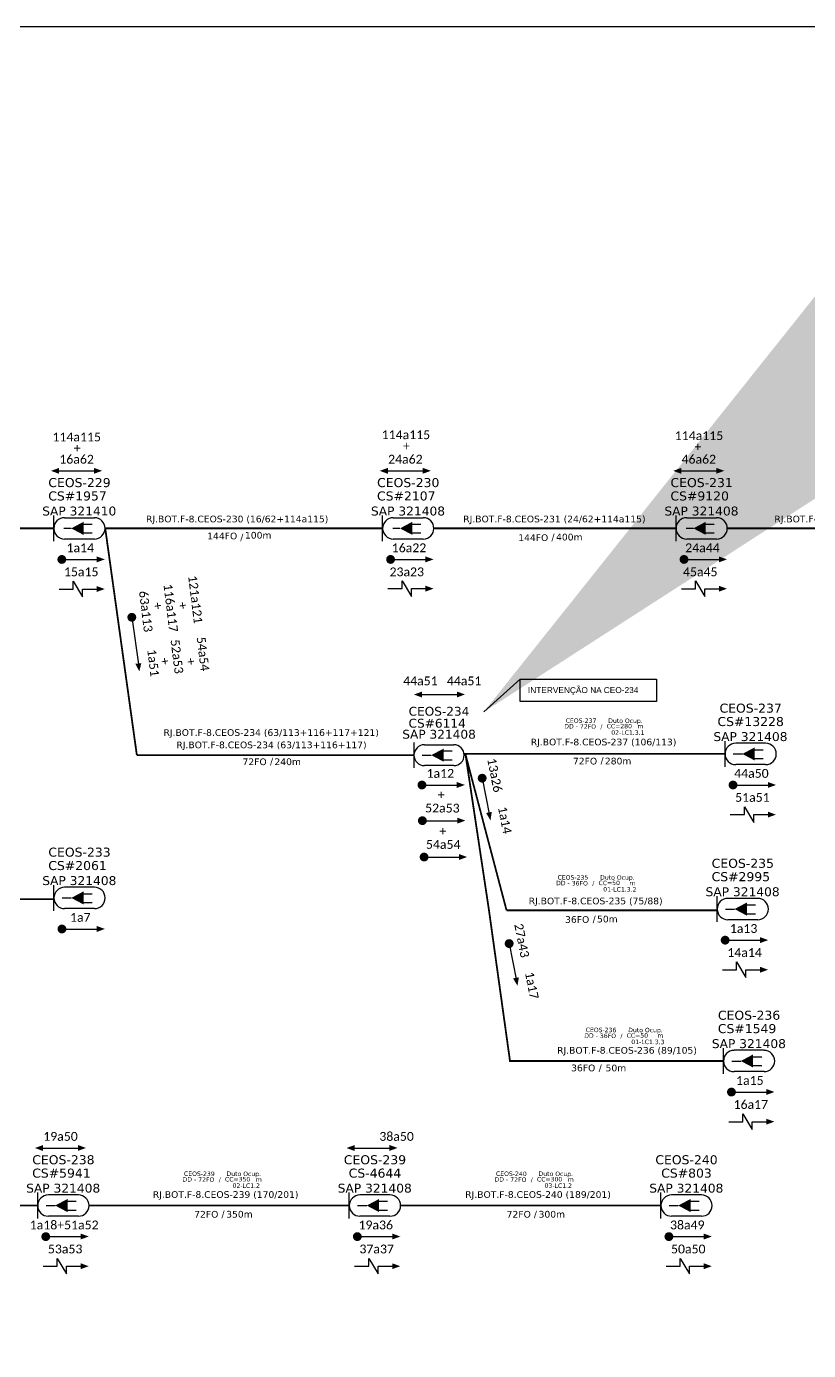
# Model space of a CAD drawing. Extents: x -4 to 2740, y 1 to 595.
# Drawn here: x 459.3 to 634.7, y 298.3 to 595.3 of the extents above; entities that cross this region are included whole.
import ezdxf
from ezdxf.enums import TextEntityAlignment as Align

# ---------------------------------------------------------------- set-up
doc = ezdxf.new("R2010")
doc.units = 0
doc.layers.add('10.4-Postes', color=1, linetype='Continuous', lineweight=0)
doc.layers.add('40.1-ETIQUETAS', color=1, linetype='Continuous', lineweight=20)
for name, color, linetype in [('20.4-CEOS', 1, 'Continuous'), ('20.5-CABO AÉREO', 1, 'Continuous'), ('20.5-CEO', 1, 'Continuous'), ('label_cabos', 7, 'Continuous'), ('SETA', 7, 'Continuous')]:
    doc.layers.add(name, color=color, linetype=linetype)
doc.styles.add('ARIAL', font='arial.ttf')
doc.styles.add('MtXpl_Calibri', font='calibri.ttf')
doc.styles.add('ROMANS', font='romans.shx')
doc.styles.add('siredit', font='verdana.ttf')
doc.dimstyles.new('CL', dxfattribs={"dimtxt": 1, "dimasz": 2, "dimexe": 0.18, "dimexo": 0.0625, "dimgap": 0.09, "dimtad": 0, "dimdec": 0, "dimrnd": 1, "dimzin": 0, "dimdsep": 46, "dimtxsty": 'siredit', "dimblk": 'NONE', "dimcen": 0, "dimse1": 1, "dimse2": 1, "dimsd1": 1, "dimsd2": 1, "dimclrt": 7, "dimadec": 0, "dimazin": 0, "dimtfac": 1, "dimtdec": 0, "dimtofl": 0, "dimtmove": 0, "dimatfit": 3, "dimfxl": 0, "dimtolj": 1, "dimtzin": 0, "dimarcsym": 0})

# ---------------------------------------------------------------- blocks, each defined once
blk = doc.blocks.new('Inst CB DT OCUP CFOA-SM-DD-S-72')
at = {"layer": 'label_cabos', "color": 0, "style": 'siredit'}
for tag, flags, p in [('ID_ATIVIDADE', 3, (1.31, 2.67)), ('FATOR', 1, (11.56, 2.55))]:
    blk.add_attdef(tag, text='', height=1, rotation=359.69, dxfattribs=dict(at, flags=flags)).set_placement(p, align=Align.MIDDLE_CENTER)
for tag, p in [('TIPO_CABO', (1.11, 0)), ('DESTINO_CABO', (3.13, 1.26)), ('CABO', (4.69, -0.05)), ('/', (7.71, -0.05)), ('LANCE', (10.41, 0.02)), ('TIPO_CABO', (13.11, 1.24)), ('UND', (16.46, 0)), ('FID', (13.65, -1.41))]:
    blk.add_attdef(tag, text='', height=1, rotation=359.69, dxfattribs=at).set_placement(p, align=Align.MIDDLE_CENTER)
blk.add_attdef('QTDE', (11.93, -0.45), '', height=1, rotation=359.69, dxfattribs=at)
blk = doc.blocks.new('Inst CB DT OCUP CFOA-SM-DD-S-36')
at = {"layer": 'label_cabos', "color": 0, "style": 'siredit'}
for tag, flags, p in [('ID_ATIVIDADE', 3, (1.31, 2.67)), ('FATOR', 1, (11.56, 2.55))]:
    blk.add_attdef(tag, text='', height=1, rotation=359.69, dxfattribs=dict(at, flags=flags)).set_placement(p, align=Align.MIDDLE_CENTER)
for tag, p in [('TIPO_CABO', (1.11, 0)), ('DESTINO_CABO', (3.13, 1.26)), ('CABO', (4.69, -0.05)), ('/', (7.71, -0.05)), ('LANCE', (10.41, 0.02)), ('TIPO_CABO', (13.11, 1.24)), ('UND', (16.46, 0)), ('FID', (13.65, -1.41))]:
    blk.add_attdef(tag, text='', height=1, rotation=359.69, dxfattribs=at).set_placement(p, align=Align.MIDDLE_CENTER)
blk.add_attdef('QTDE', (11.93, -0.45), '', height=1, rotation=359.69, dxfattribs=at)
blk = doc.blocks.new('_None')
blk = doc.blocks.new('*U125')
at = {"color": 3}
blk.add_lwpolyline([(0.0000405, 0.000041), (0.0001936, 0.000041), (0.0001936, 0.0000158), (0.0000405, 0.0000158)], close=True, dxfattribs=at)
at = {"color": 3, "style": 'ARIAL'}
blk.add_attdef('SERVIÇO_EM_EMENDA_EXIST', text='', height=0.00000666, dxfattribs=at).set_placement((0.0001321, 0.0000254), align=Align.RIGHT)
blk.add_attdef('FID', (0.0001344, 0.0000254), '', height=0.00000666, dxfattribs=at)
at = {"layer": '10.4-Postes', "lineweight": 0, "style": 'ROMANS'}
for tag, p, flags in [('ID_ATIVIDADE', (-0.0000068, -0.0000086), 3), ('QTDE', (-0.000006, -0.000014), 3), ('FATOR', (-0.0000019, -0.0000113), 1)]:
    blk.add_attdef(tag, p, '', height=0.00000209, dxfattribs=dict(at, flags=flags))
at = {"color": 3}
blk.add_leader([(-0.0000002, 0.0000042), (0.0000405, 0.000041)], dimstyle='CL', override={"dimgap": 0.09, "dimtad": 0}, dxfattribs=at)

msp = doc.modelspace()

# ---------------------------------------------------------------- linework, layer by layer
at = {"color": 7}
msp.add_lwpolyline([(-3.83, 595.26), (837.17, 595.26), (837.17, 1.26), (-3.83, 1.26)], close=True, dxfattribs=at)
at = {"color": 0, "const_width": 0.99}
for points in [[(466.74, 475.71, 1), (467.73, 475.71, 1)], [(482.87, 463.22, 1), (482.99, 462.24, 1)], [(547.49, 425.11, 1), (548.48, 425.11, 1)], [(617.25, 425.11, 1), (618.24, 425.11, 1)], [(547.59, 417.11, 1), (548.58, 417.11, 1)], [(547.98, 408.95, 1), (548.97, 408.95, 1)], [(466.76, 392.81, 1), (467.75, 392.81, 1)], [(567.45, 390.03, 1), (567.64, 389.05, 1)], [(615.49, 390.31, 1), (616.48, 390.31, 1)], [(616.9, 356.23, 1), (617.89, 356.23, 1)], [(463.14, 323.81, 1), (464.13, 323.81, 1)], [(533, 323.81, 1), (533.99, 323.81, 1)], [(602.87, 323.81, 1), (603.86, 323.81, 1)]]:
    msp.add_lwpolyline(points, format="xyb", close=True, dxfattribs=at)
at = {"color": 7, "const_width": 0.99}
for points in [[(540.46, 475.71, 1), (541.45, 475.71, 1)], [(606.26, 475.71, 1), (607.25, 475.71, 1)], [(561.4, 427.12, 1), (561.59, 426.15, 1)]]:
    msp.add_lwpolyline(points, format="xyb", close=True, dxfattribs=at)
at = {"color": 0}
for points in [[(469.79, 469.07), (469.79, 470.82), (471.89, 467.32), (471.89, 469.07)], [(620.3, 418.47), (620.3, 420.22), (622.39, 416.72), (622.39, 418.47)], [(618.54, 383.67), (618.54, 385.42), (620.63, 381.92), (620.64, 383.67)], [(619.95, 349.59), (619.95, 351.34), (622.04, 347.84), (622.04, 349.59)], [(466.19, 317.17), (466.19, 318.92), (468.28, 315.43), (468.29, 317.17)], [(536.05, 317.17), (536.05, 318.92), (538.15, 315.43), (538.15, 317.17)], [(605.92, 317.17), (605.92, 318.92), (608.01, 315.43), (608.01, 317.17)]]:
    msp.add_lwpolyline(points, dxfattribs=at)
at = {"color": 7}
for points in [[(543.53, 469.16), (543.53, 470.91), (545.62, 467.41), (545.62, 469.16)], [(609.33, 469.14), (609.33, 470.89), (611.42, 467.39), (611.42, 469.14)]]:
    msp.add_lwpolyline(points, dxfattribs=at)
at = {"layer": '20.4-CEOS', "color": 5}
for p, q in [((467.83, 485.07), (474.55, 485.07)), ((474.55, 480.29), (467.83, 480.29))]:
    msp.add_line(p, q, dxfattribs=at)
at = {"layer": '20.4-CEOS', "color": 7}
for p, q in [((541.55, 485.07), (548.27, 485.07)), ((607.35, 485.07), (614.06, 485.07)), ((548.27, 480.29), (541.55, 480.29)), ((614.06, 480.29), (607.35, 480.29))]:
    msp.add_line(p, q, dxfattribs=at)
at = {"layer": '20.4-CEOS', "color": 8}
for p, q in [((625.05, 434.47), (618.34, 434.47)), ((625.05, 429.69), (618.34, 429.69)), ((474.56, 402.17), (467.85, 402.17)), ((623.29, 399.67), (616.58, 399.67)), ((474.56, 397.39), (467.85, 397.39)), ((623.29, 394.89), (616.58, 394.89)), ((624.7, 365.6), (617.99, 365.6)), ((624.7, 360.81), (617.99, 360.81)), ((470.94, 333.18), (464.23, 333.18)), ((540.81, 333.18), (534.09, 333.18)), ((610.67, 333.18), (603.96, 333.18)), ((470.94, 328.39), (464.23, 328.39)), ((540.81, 328.39), (534.09, 328.39)), ((610.67, 328.39), (603.96, 328.39))]:
    msp.add_line(p, q, dxfattribs=at)
at = {"layer": '20.4-CEOS', "color": 5}
for points in [[(465.44, 479.79), (465.44, 485.56)], [(469.34, 482.68), (467.72, 482.68)], [(471.98, 483.63), (474.02, 483.63)], [(471.98, 481.64), (474.02, 481.64)], [(548.04, 431.81), (550.08, 431.81)], [(552.73, 432.76), (554.77, 432.76)], [(552.73, 430.77), (554.77, 430.77)]]:
    msp.add_lwpolyline(points, dxfattribs=at)
for points in [[(469.34, 482.68, 0, 2.95, 0), (472.11, 482.68, 2.95, 2.95, 0)], [(550.08, 431.81, 0, 2.95, 0), (552.85, 431.81, 2.95, 2.95, 0)]]:
    msp.add_lwpolyline(points, format="xyseb", dxfattribs=at)
at = {"layer": '20.4-CEOS', "color": 7}
for points in [[(539.16, 479.79), (539.16, 485.56)], [(604.96, 479.79), (604.96, 485.56)], [(543.06, 482.68), (541.44, 482.68)], [(545.7, 483.63), (547.74, 483.63)], [(545.7, 481.64), (547.74, 481.64)], [(608.85, 482.68), (607.24, 482.68)], [(611.5, 483.63), (613.54, 483.63)], [(611.5, 481.64), (613.54, 481.64)]]:
    msp.add_lwpolyline(points, dxfattribs=at)
for points in [[(543.06, 482.68, 0, 2.95, 0), (545.83, 482.68, 2.95, 2.95, 0)], [(608.85, 482.68, 0, 2.95, 0), (611.63, 482.68, 2.95, 2.95, 0)]]:
    msp.add_lwpolyline(points, format="xyseb", dxfattribs=at)
at = {"layer": '20.4-CEOS', "color": 8}
for points in [[(615.95, 429.2), (615.95, 434.97)], [(617.8, 432.08), (619.84, 432.08)], [(622.49, 433.03), (624.53, 433.03)], [(622.49, 431.04), (624.53, 431.04)], [(465.45, 396.9), (465.45, 402.67)], [(467.31, 399.78), (469.35, 399.78)], [(472, 400.73), (474.04, 400.73)], [(472, 398.74), (474.04, 398.74)], [(614.19, 394.39), (614.19, 400.17)], [(620.73, 398.23), (622.77, 398.23)], [(616.05, 397.28), (618.08, 397.28)], [(620.73, 396.24), (622.77, 396.24)], [(615.59, 360.32), (615.59, 366.09)], [(617.45, 363.2), (619.49, 363.2)], [(622.14, 364.15), (624.18, 364.15)], [(622.14, 362.16), (624.18, 362.16)], [(461.84, 327.9), (461.84, 333.67)], [(531.7, 327.9), (531.7, 333.67)], [(601.56, 327.9), (601.56, 333.67)], [(463.7, 330.78), (465.73, 330.78)], [(468.38, 331.73), (470.42, 331.73)], [(468.38, 329.74), (470.42, 329.74)], [(533.56, 330.78), (535.6, 330.78)], [(538.24, 331.73), (540.28, 331.73)], [(538.24, 329.74), (540.28, 329.74)], [(603.42, 330.78), (605.46, 330.78)], [(608.11, 331.73), (610.15, 331.73)], [(608.11, 329.74), (610.15, 329.74)]]:
    msp.add_lwpolyline(points, dxfattribs=at)
for points in [[(619.84, 432.08, 0, 2.95, 0), (622.61, 432.08, 2.95, 2.95, 0)], [(469.35, 399.78, 0, 2.95, 0), (472.12, 399.78, 2.95, 2.95, 0)], [(618.08, 397.28, 0, 2.95, 0), (620.86, 397.28, 2.95, 2.95, 0)], [(619.49, 363.2, 0, 2.95, 0), (622.26, 363.2, 2.95, 2.95, 0)], [(465.73, 330.78, 0, 2.95, 0), (468.51, 330.78, 2.95, 2.95, 0)], [(535.6, 330.78, 0, 2.95, 0), (538.37, 330.78, 2.95, 2.95, 0)], [(605.46, 330.78, 0, 2.95, 0), (608.23, 330.78, 2.95, 2.95, 0)]]:
    msp.add_lwpolyline(points, format="xyseb", dxfattribs=at)
at = {"layer": '20.4-CEOS', "color": 5}
for centre, start, end in [((467.83, 482.68), 90, 270), ((474.55, 482.68), 270, 90)]:
    msp.add_arc(centre, 2.39, start, end, dxfattribs=at)
at = {"layer": '20.4-CEOS', "color": 7}
for centre, start, end in [((541.55, 482.68), 90, 270), ((548.27, 482.68), 270, 90), ((607.35, 482.68), 90, 270), ((614.06, 482.68), 270, 90)]:
    msp.add_arc(centre, 2.39, start, end, dxfattribs=at)
at = {"layer": '20.4-CEOS', "color": 8}
for centre, start, end in [((618.34, 432.08), 90, 270), ((625.05, 432.08), 270, 90), ((467.85, 399.78), 90, 270), ((474.56, 399.78), 270, 90), ((616.58, 397.28), 90, 270), ((623.29, 397.28), 270, 90), ((617.99, 363.2), 90, 270), ((624.7, 363.2), 270, 90), ((464.23, 330.78), 90, 270), ((470.94, 330.78), 270, 90), ((534.09, 330.78), 90, 270), ((540.81, 330.78), 270, 90), ((603.96, 330.78), 90, 270), ((610.67, 330.78), 270, 90)]:
    msp.add_arc(centre, 2.39, start, end, dxfattribs=at)
at = {"layer": '20.5-CABO AÉREO', "color": 7, "ltscale": 50, "const_width": 0.4}
for points in [[(476.94, 482.68), (539.16, 482.68)], [(550.66, 482.68), (604.96, 482.68)], [(616.46, 482.68), (674.72, 482.68)], [(557.74, 432.08), (557.72, 432.08), (566.96, 397)], [(557.69, 432.08), (615.95, 432.08)], [(557.74, 432.08), (563.02, 397), (567.73, 363.2), (615.59, 363.2)], [(418.31, 399.5), (465.45, 399.5)], [(566.96, 397), (614.2, 397)], [(423.69, 330.78), (461.84, 330.78)], [(473.34, 330.78), (531.7, 330.78)], [(543.2, 330.78), (601.56, 330.78)]]:
    msp.add_lwpolyline(points, dxfattribs=at)
at = {"layer": '20.5-CABO AÉREO', "color": 5, "ltscale": 50, "const_width": 0.4}
for points in [[(477, 482.68), (476.97, 482.68), (484.06, 431.8)], [(484.06, 431.8), (546.2, 431.8)]]:
    msp.add_lwpolyline(points, dxfattribs=at)
at = {"layer": '20.5-CEO', "color": 5}
for p, q in [((548.54, 434.14), (555.12, 434.14)), ((555.12, 429.46), (548.54, 429.46))]:
    msp.add_line(p, q, dxfattribs=at)
msp.add_lwpolyline([(546.2, 434.63), (546.2, 428.98)], dxfattribs=at)
for centre, start, end in [((548.54, 431.8), 90, 270), ((555.12, 431.8), 270, 90)]:
    msp.add_arc(centre, 2.34, start, end, dxfattribs=at)
at = {"layer": '40.1-ETIQUETAS', "color": 5, "const_width": 0.4}
msp.add_lwpolyline([(407.18, 482.68), (465.44, 482.68)], dxfattribs=at)
at = {"layer": 'SETA', "color": 0}
for points in [[(466.62, 495.58), (475.13, 495.58)], [(467.24, 475.71), (475.75, 475.71)], [(466.63, 469.07), (469.79, 469.07)], [(471.89, 469.07), (475.05, 469.07)], [(482.93, 462.73), (484.47, 451.69)], [(548, 445.4), (556.51, 445.4)], [(561.49, 426.63), (563.13, 418.28)], [(617.74, 425.11), (626.25, 425.11)], [(617.14, 418.47), (620.3, 418.47)], [(622.39, 418.47), (625.55, 418.47)], [(467.25, 392.81), (475.76, 392.81)], [(567.55, 389.54), (569.19, 381.19)], [(615.99, 390.31), (624.5, 390.31)], [(615.38, 383.67), (618.54, 383.67)], [(620.64, 383.67), (623.8, 383.67)], [(617.39, 356.23), (625.9, 356.23)], [(616.79, 349.59), (619.95, 349.59)], [(622.04, 349.59), (625.2, 349.59)], [(463.02, 343.68), (471.53, 343.68)], [(532.88, 343.68), (541.39, 343.68)], [(463.64, 323.81), (472.15, 323.81)], [(533.5, 323.81), (542.01, 323.81)], [(603.36, 323.81), (611.87, 323.81)], [(463.03, 317.17), (466.19, 317.17)], [(468.29, 317.17), (471.45, 317.17)], [(532.89, 317.17), (536.05, 317.17)], [(538.15, 317.17), (541.31, 317.17)], [(602.76, 317.17), (605.92, 317.17)], [(608.01, 317.17), (611.17, 317.17)]]:
    msp.add_lwpolyline(points, dxfattribs=at)
at = {"layer": 'SETA', "color": 7}
for points in [[(540.34, 495.58), (548.85, 495.58)], [(606.14, 495.58), (614.65, 495.58)], [(540.96, 475.71), (549.47, 475.71)], [(606.76, 475.71), (615.27, 475.71)], [(540.37, 469.16), (543.53, 469.16)], [(545.62, 469.16), (548.78, 469.16)], [(606.17, 469.14), (609.33, 469.14)], [(611.42, 469.14), (614.58, 469.14)], [(547.98, 425.11), (556.49, 425.11)], [(548.09, 417.11), (556.6, 417.11)], [(548.47, 408.95), (556.99, 408.95)]]:
    msp.add_lwpolyline(points, dxfattribs=at)
at = {"layer": 'SETA', "color": 0}
for points in [[(466.62, 496.24), (464.81, 495.58), (466.62, 494.92)], [(474.45, 496.25), (476.26, 495.59), (474.45, 494.93)], [(475.06, 476.38), (476.88, 475.72), (475.06, 475.06)], [(475.05, 469.73), (476.86, 469.07), (475.05, 468.41)], [(485.05, 452.45), (484.62, 450.57), (483.74, 452.29)], [(548, 444.74), (546.19, 445.4), (548, 446.06)], [(555.83, 446.08), (557.64, 445.42), (555.83, 444.76)], [(625.57, 425.78), (627.39, 425.12), (625.57, 424.46)], [(563.66, 419.08), (563.36, 417.17), (562.37, 418.83)], [(625.55, 419.13), (627.37, 418.47), (625.55, 417.81)], [(475.08, 393.48), (476.89, 392.82), (475.08, 392.16)], [(623.81, 390.98), (625.63, 390.32), (623.81, 389.66)], [(623.8, 384.33), (625.61, 383.67), (623.8, 383.01)], [(569.72, 381.99), (569.42, 380.08), (568.42, 381.73)], [(625.22, 356.91), (627.03, 356.25), (625.22, 355.59)], [(625.2, 350.25), (627.02, 349.59), (625.2, 348.93)], [(463.02, 344.34), (461.21, 343.68), (463.02, 343.02)], [(470.85, 344.36), (472.66, 343.7), (470.85, 343.04)], [(532.88, 344.34), (531.07, 343.68), (532.88, 343.02)], [(540.71, 344.36), (542.52, 343.7), (540.71, 343.04)], [(471.46, 324.49), (473.28, 323.83), (471.46, 323.17)], [(541.33, 324.49), (543.14, 323.83), (541.33, 323.17)], [(611.19, 324.49), (613, 323.83), (611.19, 323.17)], [(471.45, 317.83), (473.26, 317.17), (471.45, 316.51)], [(541.31, 317.83), (543.12, 317.17), (541.31, 316.51)], [(611.17, 317.83), (612.99, 317.17), (611.17, 316.51)]]:
    msp.add_solid(points, dxfattribs=at)
at = {"layer": 'SETA', "color": 7}
for points in [[(540.34, 496.24), (538.53, 495.58), (540.34, 494.92)], [(548.17, 496.25), (549.98, 495.59), (548.17, 494.93)], [(606.14, 496.24), (604.33, 495.58), (606.14, 494.92)], [(613.97, 496.25), (615.78, 495.59), (613.97, 494.93)], [(548.78, 476.38), (550.6, 475.72), (548.78, 475.06)], [(614.58, 476.38), (616.4, 475.72), (614.58, 475.06)], [(548.78, 469.82), (550.6, 469.16), (548.78, 468.5)], [(614.58, 469.8), (616.4, 469.14), (614.58, 468.48)], [(555.81, 425.78), (557.63, 425.12), (555.81, 424.46)], [(555.92, 417.78), (557.73, 417.12), (555.92, 416.46)], [(556.3, 409.62), (558.12, 408.96), (556.3, 408.3)]]:
    msp.add_solid(points, dxfattribs=at)

# ---------------------------------------------------------------- block references
at = {"color": 0, "lineweight": 0, "xscale": 199999.9999999376, "yscale": 199999.9999999376, "zscale": 199999.9999999376}
msp.add_blockref('*U125', (561.88, 440.65), dxfattribs=at).add_auto_attribs({'SERVIÇO_EM_EMENDA_EXIST': 'INTERVENÇÃO NA', 'FID': 'CEO-234'})
at = {"color": 6, "lineweight": 0}
ref = msp.add_blockref('Inst CB DT OCUP CFOA-SM-DD-S-72', (580.53, 438.29), dxfattribs=at)
ref.add_attrib('DESTINO_CABO', 'CEOS-237', dxfattribs={"layer": 'label_cabos', "color": 0, "height": 1, "rotation": 359.69, "style": 'siredit'}).set_placement((583.66, 439.55), align=Align.MIDDLE_CENTER)
ref.add_attrib('TIPO_CABO', 'Duto Ocup.', dxfattribs={"layer": 'label_cabos', "color": 0, "height": 1, "rotation": 359.69, "style": 'siredit'}).set_placement((593.63, 439.53), align=Align.MIDDLE_CENTER)
ref.add_attrib('/', '/', dxfattribs={"layer": 'label_cabos', "color": 0, "height": 1, "rotation": 359.69, "style": 'siredit'}).set_placement((588.24, 438.24), align=Align.MIDDLE_CENTER)
ref.add_attrib('FID', '02-LC1.3.1', dxfattribs={"layer": 'label_cabos', "color": 0, "height": 1, "rotation": 359.69, "style": 'siredit'}).set_placement((594.17, 436.87), align=Align.MIDDLE_CENTER)
ref.add_attrib('LANCE', 'CC=', dxfattribs={"layer": 'label_cabos', "color": 0, "height": 1, "rotation": 359.69, "style": 'siredit'}).set_placement((590.94, 438.31), align=Align.MIDDLE_CENTER)
ref.add_attrib('UND', 'm', dxfattribs={"layer": 'label_cabos', "color": 0, "height": 1, "rotation": 359.69, "style": 'siredit'}).set_placement((596.99, 438.29), align=Align.MIDDLE_CENTER)
ref.add_attrib('CABO', '72FO', dxfattribs={"layer": 'label_cabos', "color": 0, "height": 1, "rotation": 359.69, "style": 'siredit'}).set_placement((585.21, 438.24), align=Align.MIDDLE_CENTER)
ref.add_attrib('TIPO_CABO', 'DD - ', dxfattribs={"layer": 'label_cabos', "color": 0, "height": 1, "rotation": 359.69, "style": 'siredit'}).set_placement((581.64, 438.28), align=Align.MIDDLE_CENTER)
ref.add_attrib('QTDE', '280', (592.46, 437.83), dxfattribs={"layer": 'label_cabos', "color": 0, "height": 1, "rotation": 359.69, "style": 'siredit'})
ref = msp.add_blockref('Inst CB DT OCUP CFOA-SM-DD-S-36', (578.71, 403.12), dxfattribs=at)
ref.add_attrib('DESTINO_CABO', 'CEOS-235', dxfattribs={"layer": 'label_cabos', "color": 0, "height": 1, "rotation": 359.69, "style": 'siredit'}).set_placement((581.84, 404.39), align=Align.MIDDLE_CENTER)
ref.add_attrib('TIPO_CABO', 'Duto Ocup.', dxfattribs={"layer": 'label_cabos', "color": 0, "height": 1, "rotation": 359.69, "style": 'siredit'}).set_placement((591.82, 404.37), align=Align.MIDDLE_CENTER)
ref.add_attrib('/', '/', dxfattribs={"layer": 'label_cabos', "color": 0, "height": 1, "rotation": 359.69, "style": 'siredit'}).set_placement((586.42, 403.07), align=Align.MIDDLE_CENTER)
ref.add_attrib('FID', '01-LC1.3.2', dxfattribs={"layer": 'label_cabos', "color": 0, "height": 1, "rotation": 359.69, "style": 'siredit'}).set_placement((592.36, 401.71), align=Align.MIDDLE_CENTER)
ref.add_attrib('LANCE', 'CC=', dxfattribs={"layer": 'label_cabos', "color": 0, "height": 1, "rotation": 359.69, "style": 'siredit'}).set_placement((589.12, 403.14), align=Align.MIDDLE_CENTER)
ref.add_attrib('UND', 'm', dxfattribs={"layer": 'label_cabos', "color": 0, "height": 1, "rotation": 359.69, "style": 'siredit'}).set_placement((595.17, 403.12), align=Align.MIDDLE_CENTER)
ref.add_attrib('CABO', '36FO', dxfattribs={"layer": 'label_cabos', "color": 0, "height": 1, "rotation": 359.69, "style": 'siredit'}).set_placement((583.39, 403.07), align=Align.MIDDLE_CENTER)
ref.add_attrib('TIPO_CABO', 'DD - ', dxfattribs={"layer": 'label_cabos', "color": 0, "height": 1, "rotation": 359.69, "style": 'siredit'}).set_placement((579.82, 403.12), align=Align.MIDDLE_CENTER)
ref.add_attrib('QTDE', '50', (590.64, 402.67), dxfattribs={"layer": 'label_cabos', "color": 0, "height": 1, "rotation": 359.69, "style": 'siredit'})
ref = msp.add_blockref('Inst CB DT OCUP CFOA-SM-DD-S-36', (585.01, 368.9), dxfattribs=at)
ref.add_attrib('DESTINO_CABO', 'CEOS-236', dxfattribs={"layer": 'label_cabos', "color": 0, "height": 1, "rotation": 359.69, "style": 'siredit'}).set_placement((588.14, 370.17), align=Align.MIDDLE_CENTER)
ref.add_attrib('TIPO_CABO', 'Duto Ocup.', dxfattribs={"layer": 'label_cabos', "color": 0, "height": 1, "rotation": 359.69, "style": 'siredit'}).set_placement((598.12, 370.15), align=Align.MIDDLE_CENTER)
ref.add_attrib('/', '/', dxfattribs={"layer": 'label_cabos', "color": 0, "height": 1, "rotation": 359.69, "style": 'siredit'}).set_placement((592.72, 368.85), align=Align.MIDDLE_CENTER)
ref.add_attrib('FID', '01-LC1.3.3', dxfattribs={"layer": 'label_cabos', "color": 0, "height": 1, "rotation": 359.69, "style": 'siredit'}).set_placement((598.66, 367.49), align=Align.MIDDLE_CENTER)
ref.add_attrib('LANCE', 'CC=', dxfattribs={"layer": 'label_cabos', "color": 0, "height": 1, "rotation": 359.69, "style": 'siredit'}).set_placement((595.42, 368.92), align=Align.MIDDLE_CENTER)
ref.add_attrib('UND', 'm', dxfattribs={"layer": 'label_cabos', "color": 0, "height": 1, "rotation": 359.69, "style": 'siredit'}).set_placement((601.47, 368.9), align=Align.MIDDLE_CENTER)
ref.add_attrib('CABO', '36FO', dxfattribs={"layer": 'label_cabos', "color": 0, "height": 1, "rotation": 359.69, "style": 'siredit'}).set_placement((589.69, 368.85), align=Align.MIDDLE_CENTER)
ref.add_attrib('TIPO_CABO', 'DD - ', dxfattribs={"layer": 'label_cabos', "color": 0, "height": 1, "rotation": 359.69, "style": 'siredit'}).set_placement((586.12, 368.9), align=Align.MIDDLE_CENTER)
ref.add_attrib('QTDE', '50', (596.94, 368.45), dxfattribs={"layer": 'label_cabos', "color": 0, "height": 1, "rotation": 359.69, "style": 'siredit'})
ref = msp.add_blockref('Inst CB DT OCUP CFOA-SM-DD-S-72', (494.94, 336.65), dxfattribs=at)
ref.add_attrib('DESTINO_CABO', 'CEOS-239', dxfattribs={"layer": 'label_cabos', "color": 0, "height": 1, "rotation": 359.69, "style": 'siredit'}).set_placement((498.07, 337.91), align=Align.MIDDLE_CENTER)
ref.add_attrib('TIPO_CABO', 'Duto Ocup.', dxfattribs={"layer": 'label_cabos', "color": 0, "height": 1, "rotation": 359.69, "style": 'siredit'}).set_placement((508.04, 337.9), align=Align.MIDDLE_CENTER)
ref.add_attrib('/', '/', dxfattribs={"layer": 'label_cabos', "color": 0, "height": 1, "rotation": 359.69, "style": 'siredit'}).set_placement((502.65, 336.6), align=Align.MIDDLE_CENTER)
ref.add_attrib('FID', '02-LC1.2', dxfattribs={"layer": 'label_cabos', "color": 0, "height": 1, "rotation": 359.69, "style": 'siredit'}).set_placement((508.58, 335.24), align=Align.MIDDLE_CENTER)
ref.add_attrib('LANCE', 'CC=', dxfattribs={"layer": 'label_cabos', "color": 0, "height": 1, "rotation": 359.69, "style": 'siredit'}).set_placement((505.35, 336.67), align=Align.MIDDLE_CENTER)
ref.add_attrib('UND', 'm', dxfattribs={"layer": 'label_cabos', "color": 0, "height": 1, "rotation": 359.69, "style": 'siredit'}).set_placement((511.4, 336.65), align=Align.MIDDLE_CENTER)
ref.add_attrib('CABO', '72FO', dxfattribs={"layer": 'label_cabos', "color": 0, "height": 1, "rotation": 359.69, "style": 'siredit'}).set_placement((499.62, 336.6), align=Align.MIDDLE_CENTER)
ref.add_attrib('TIPO_CABO', 'DD - ', dxfattribs={"layer": 'label_cabos', "color": 0, "height": 1, "rotation": 359.69, "style": 'siredit'}).set_placement((496.05, 336.65), align=Align.MIDDLE_CENTER)
ref.add_attrib('QTDE', '350', (506.87, 336.2), dxfattribs={"layer": 'label_cabos', "color": 0, "height": 1, "rotation": 359.69, "style": 'siredit'})
ref = msp.add_blockref('Inst CB DT OCUP CFOA-SM-DD-S-72', (564.9, 336.65), dxfattribs=at)
ref.add_attrib('DESTINO_CABO', 'CEOS-240', dxfattribs={"layer": 'label_cabos', "color": 0, "height": 1, "rotation": 359.69, "style": 'siredit'}).set_placement((568.03, 337.91), align=Align.MIDDLE_CENTER)
ref.add_attrib('TIPO_CABO', 'Duto Ocup.', dxfattribs={"layer": 'label_cabos', "color": 0, "height": 1, "rotation": 359.69, "style": 'siredit'}).set_placement((578.01, 337.9), align=Align.MIDDLE_CENTER)
ref.add_attrib('/', '/', dxfattribs={"layer": 'label_cabos', "color": 0, "height": 1, "rotation": 359.69, "style": 'siredit'}).set_placement((572.62, 336.6), align=Align.MIDDLE_CENTER)
ref.add_attrib('FID', '03-LC1.2', dxfattribs={"layer": 'label_cabos', "color": 0, "height": 1, "rotation": 359.69, "style": 'siredit'}).set_placement((578.55, 335.24), align=Align.MIDDLE_CENTER)
ref.add_attrib('LANCE', 'CC=', dxfattribs={"layer": 'label_cabos', "color": 0, "height": 1, "rotation": 359.69, "style": 'siredit'}).set_placement((575.31, 336.67), align=Align.MIDDLE_CENTER)
ref.add_attrib('UND', 'm', dxfattribs={"layer": 'label_cabos', "color": 0, "height": 1, "rotation": 359.69, "style": 'siredit'}).set_placement((581.37, 336.65), align=Align.MIDDLE_CENTER)
ref.add_attrib('CABO', '72FO', dxfattribs={"layer": 'label_cabos', "color": 0, "height": 1, "rotation": 359.69, "style": 'siredit'}).set_placement((569.59, 336.6), align=Align.MIDDLE_CENTER)
ref.add_attrib('TIPO_CABO', 'DD - ', dxfattribs={"layer": 'label_cabos', "color": 0, "height": 1, "rotation": 359.69, "style": 'siredit'}).set_placement((566.01, 336.65), align=Align.MIDDLE_CENTER)
ref.add_attrib('QTDE', '300', (576.83, 336.2), dxfattribs={"layer": 'label_cabos', "color": 0, "height": 1, "rotation": 359.69, "style": 'siredit'})

# ---------------------------------------------------------------- texts
at = {"color": 7, "style": 'MtXpl_Calibri'}
for s, p in [('114a115', (465.14, 502.19)), ('114a115', (538.96, 502.69)), ('114a115', (604.68, 502.49)), ('+', (469.93, 499.68)), ('+', (543.72, 500.18)), ('+', (609.12, 499.98))]:
    msp.add_text(s, height=1.98, dxfattribs=at).set_placement(p)
for s, rotation, p in [('116a117', 277.0192, (490.02, 470.09)), ('+', 8.9619, (488.15, 464.22)), ('52a53', 277.0192, (491.61, 457.65)), ('+', 8.9619, (489.74, 451.77)), ('+', 359.6912, (551.52, 421.94)), ('52a53', 359.6912, (548.7, 418.97))]:
    msp.add_text(s, height=1.98, rotation=rotation, dxfattribs=at).set_placement(p)
at = {"color": 1, "style": 'MtXpl_Calibri'}
for s, rotation, p in [('121a121', 277.0192, (495.55, 471.98)), ('+', 8.9619, (493.75, 464.29)), ('54a54', 277.0192, (497.45, 458.24)), ('+', 8.9619, (495.57, 451.71)), ('+', 359.6912, (551.9, 413.78)), ('54a54', 359.6912, (548.88, 410.81))]:
    msp.add_text(s, height=1.98, rotation=rotation, dxfattribs=at).set_placement(p)
at = {"color": 0, "char_height": 1.98, "attachment_point": 5}
for s, insert, width in [('{\\fCalibri|b0|i0|c0|p34;\\C7;16a62}', (470.55, 498.18), 25.1052), ('{\\fCalibri|b0|i0|c0|p34;\\C7;1a14}', (471.37, 478.31), 25.1052), ('{\\fCalibri|b0|i0|c0|p34;\\C7;15a15}', (471.58, 472.91), 25.1052), ('{\\fCalibri|b0|i0|c0|p34;\\C7;44a51}', (547.64, 448.45), 25.1052), ('{\\fCalibri|b0|i0|c0|p34;\\C7;44a51}', (557.44, 448.45), 25.1052), ('{\\fCalibri|b0|i0|c0|p34;\\C7;44a50}', (621.87, 427.71), 25.1052), ('{\\fCalibri|b0|i0|c0|p34;\\C7;51a51}', (622.09, 422.32), 25.1052), ('{\\fCalibri|b0|i0|c0|p34;\\C7;1a7}', (471.38, 395.41), 25.1052), ('{\\fCalibri|b0|i0|c0|p34;\\C7;1a13}', (620.12, 392.91), 25.1052), ('{\\fCalibri|b0|i0|c0|p34;\\C7;14a14}', (620.33, 387.51), 25.1052), ('{\\fCalibri|b0|i0|c0|p34;\\C7;1a15}', (621.52, 358.83), 25.1052), ('{\\fCalibri|b0|i0|c0|p34;\\C7;16a17}', (621.74, 353.44), 25.1052), ('{\\fCalibri|b0|i0|c0|p34;\\C7;19a50}', (466.94, 346.28), 25.1052), ('{\\fCalibri|b0|i0|c0|p34;\\C7;38a50}', (542.3, 346.28), 36.0926), ('{\\fCalibri|b0|i0|c0|p34;\\C7;1a18+51a52}', (467.76, 326.41), 25.1052), ('{\\fCalibri|b0|i0|c0|p34;\\C7;19a36}', (537.63, 326.41), 25.1052), ('{\\fCalibri|b0|i0|c0|p34;\\C7;38a49}', (607.49, 326.41), 25.1052), ('{\\fCalibri|b0|i0|c0|p34;\\C7;53a53}', (467.98, 321.02), 25.1052), ('{\\fCalibri|b0|i0|c0|p34;\\C7;37a37}', (537.84, 321.02), 25.1052), ('{\\fCalibri|b0|i0|c0|p34;\\C7;50a50}', (607.71, 321.02), 25.1052)]:
    msp.add_mtext(s, dxfattribs=dict(at, insert=insert, width=width))
at = {"color": 7, "char_height": 1.98, "width": 25.1052, "attachment_point": 5}
for s, insert in [('{\\fCalibri|b0|i0|c0|p34;\\C7;24a62}', (544.27, 498.18)), ('{\\fCalibri|b0|i0|c0|p34;\\C7;46a62}', (610.07, 498.18)), ('{\\fCalibri|b0|i0|c0|p34;\\C7;16a22}', (545.09, 478.31)), ('{\\fCalibri|b0|i0|c0|p34;\\C7;24a44}', (610.89, 478.31)), ('{\\fCalibri|b0|i0|c0|p34;\\C7;23a23}', (544.59, 472.91)), ('{\\fCalibri|b0|i0|c0|p34;\\C7;45a45}', (610.39, 472.91)), ('{\\fCalibri|b0|i0|c0|p34;\\C7;1a12}', (552.11, 427.71))]:
    msp.add_mtext(s, dxfattribs=dict(at, insert=insert))
at = {"color": 0, "char_height": 1.98, "width": 25.1052, "attachment_point": 5}
for s, insert, rotation in [('{\\fCalibri|b0|i0|c0|p34;\\C7;63a113}', (486.07, 464.05), 277.0192), ('{\\fCalibri|b0|i0|c0|p34;\\C7;1a14}', (566.58, 417.23), 281.1141), ('{\\fCalibri|b0|i0|c0|p34;\\C7;27a43}', (570.38, 390.21), 281.1141), ('{\\fCalibri|b0|i0|c0|p34;\\C7;1a17}', (572.64, 380.14), 281.1141)]:
    msp.add_mtext(s, dxfattribs=dict(at, insert=insert, rotation=rotation))
at = {"color": 7, "insert": (487.73, 452.5), "char_height": 1.98, "width": 25.1052, "attachment_point": 5, "rotation": 277.0192}
msp.add_mtext('{\\fCalibri|b0|i0|c0|p34;\\C7;1a51}', dxfattribs=at)
at = {"color": 5, "insert": (564.32, 427.3), "char_height": 1.98, "width": 25.1052, "attachment_point": 5, "rotation": 281.1141}
msp.add_mtext('{\\fCalibri|b0|i0|c0|p34;\\C7;13a26}', dxfattribs=at)
at = {"layer": '20.4-CEOS', "color": 5, "style": 'siredit'}
for s, height, p in [('CEOS-229', 2.028, (471.19, 492.95)), ('CS#1957 ', 2.028, (471.19, 489.95)), ('SAP 321410', 2, (471.14, 486.57))]:
    msp.add_text(s, height=height, dxfattribs=at).set_placement(p, align=Align.MIDDLE_CENTER)
at = {"layer": '20.4-CEOS', "color": 7, "style": 'siredit'}
for s, height, p in [('CEOS-230', 2.028, (544.91, 492.95)), ('CEOS-231', 2.028, (610.71, 492.95)), ('CS#2107 ', 2.028, (544.91, 489.95)), ('CS#9120 ', 2.028, (610.71, 489.95)), ('SAP 321408', 2, (544.86, 486.57)), ('SAP 321408', 2, (610.66, 486.57)), ('CEOS-237', 2.028, (621.7, 442.35)), ('CS#13228', 2.028, (621.7, 439.35)), ('SAP 321408', 2, (621.65, 435.97)), ('CEOS-233', 2.028, (471.2, 410.05)), ('CS#2061 ', 2.028, (471.2, 407.05)), ('CEOS-235', 2.028, (619.94, 407.55)), ('SAP 321408', 2, (471.16, 403.67)), ('CS#2995 ', 2.028, (619.94, 404.55)), ('SAP 321408', 2, (619.89, 401.17)), ('CEOS-236', 2.028, (621.34, 373.47)), ('CS#1549 ', 2.028, (621.34, 370.47)), ('SAP 321408', 2, (621.3, 367.1)), ('CEOS-238', 2.028, (467.59, 341.05)), ('CEOS-239', 2.028, (537.45, 341.05)), ('CEOS-240', 2.028, (607.31, 341.05)), ('CS#5941 ', 2.028, (467.59, 338.05)), ('CS-4644', 2.028, (537.45, 338.05)), ('CS#803', 2.028, (607.31, 338.05)), ('SAP 321408', 2, (467.54, 334.68)), ('SAP 321408', 2, (537.4, 334.68)), ('SAP 321408', 2, (607.27, 334.68))]:
    msp.add_text(s, height=height, dxfattribs=at).set_placement(p, align=Align.MIDDLE_CENTER)
at = {"layer": '20.4-CEOS', "color": 5, "style": 'siredit'}
msp.add_text('CEOS-234', height=1.977, dxfattribs=at).set_placement((551.81, 442.64), align=Align.TOP_CENTER)
at = {"layer": '20.5-CEO', "color": 5, "style": 'siredit'}
for s, p in [('CS#6114 ', (551.83, 439.96)), ('SAP 321408', (551.83, 437.49))]:
    msp.add_text(s, height=1.985, dxfattribs=at).set_placement(p, align=Align.TOP_CENTER)
at = {"layer": '40.1-ETIQUETAS', "color": 7, "style": 'siredit'}
for s, p in [('RJ.BOT.F-8.CEOS-230 (16/62+114a115)', (506.55, 484.78)), ('RJ.BOT.F-8.CEOS-231 (24/62+114a115)', (577.69, 484.78)), ('RJ.BOT.F-8.CEOS-232 (46/62+114a115)', (647.45, 484.78))]:
    msp.add_text(s, height=1.5, dxfattribs=at).set_placement(p, align=Align.MIDDLE_CENTER)
for s, p in [('144FO', (506.56, 480.97)), ('/', (507.94, 480.72)), ('144FO', (576.31, 480.59)), ('/', (577.72, 480.72))]:
    msp.add_text(s, height=1.5, dxfattribs=at).set_placement(p, align=Align.MIDDLE_RIGHT)
for s, p in [('100m', (508.3, 481.14)), ('400m', (578.06, 480.72))]:
    msp.add_text(s, height=1.5, dxfattribs=at).set_placement(p, align=Align.MIDDLE_LEFT)
at = {"layer": '40.1-ETIQUETAS', "color": 1, "style": 'siredit'}
msp.add_text('RJ.BOT.F-8.CEOS-234 (63/113+116+117+121)', height=1.5, dxfattribs=at).set_placement((514.18, 436.88), align=Align.MIDDLE_CENTER)
at = {"layer": '40.1-ETIQUETAS', "color": 5, "style": 'siredit'}
msp.add_text('RJ.BOT.F-8.CEOS-234 (63/113+116+117)', height=1.5, dxfattribs=at).set_placement((514.25, 434.11), align=Align.MIDDLE_CENTER)
at = {"layer": '40.1-ETIQUETAS', "color": 0, "style": 'siredit'}
for s, p in [('RJ.BOT.F-8.CEOS-237 (106/113)', (588.71, 434.75)), ('RJ.BOT.F-8.CEOS-235 (75/88)', (586.94, 399.1)), ('RJ.BOT.F-8.CEOS-236 (89/105)', (593.97, 365.59)), ('RJ.BOT.F-8.CEOS-239 (170/201)', (503.97, 333.25)), ('RJ.BOT.F-8.CEOS-240 (189/201)', (574.02, 333.25))]:
    msp.add_text(s, height=1.5, dxfattribs=at).set_placement(p, align=Align.MIDDLE_CENTER)
for s, p in [('72FO', (513.17, 430.32)), ('/', (514.62, 430.46)), ('72FO', (587.27, 430.47)), ('/', (588.72, 430.61)), ('36FO', (585.5, 394.94)), ('/', (586.95, 395.04)), ('36FO', (586.86, 361.65)), ('/', (588.31, 361.68)), ('72FO', (502.34, 328.82)), ('/', (503.73, 328.87)), ('72FO', (572.4, 328.82)), ('/', (573.78, 328.87))]:
    msp.add_text(s, height=1.5, dxfattribs=at).set_placement(p, align=Align.MIDDLE_RIGHT)
for s, p in [('240m', (514.91, 430.33)), ('280m', (589.01, 430.48)), ('50m', (587.25, 395.04)), ('50m', (589.16, 361.64)), ('350m', (504.09, 328.83)), ('300m', (574.14, 328.83))]:
    msp.add_text(s, height=1.5, dxfattribs=at).set_placement(p, align=Align.MIDDLE_LEFT)

doc.saveas('drawing.dxf')
